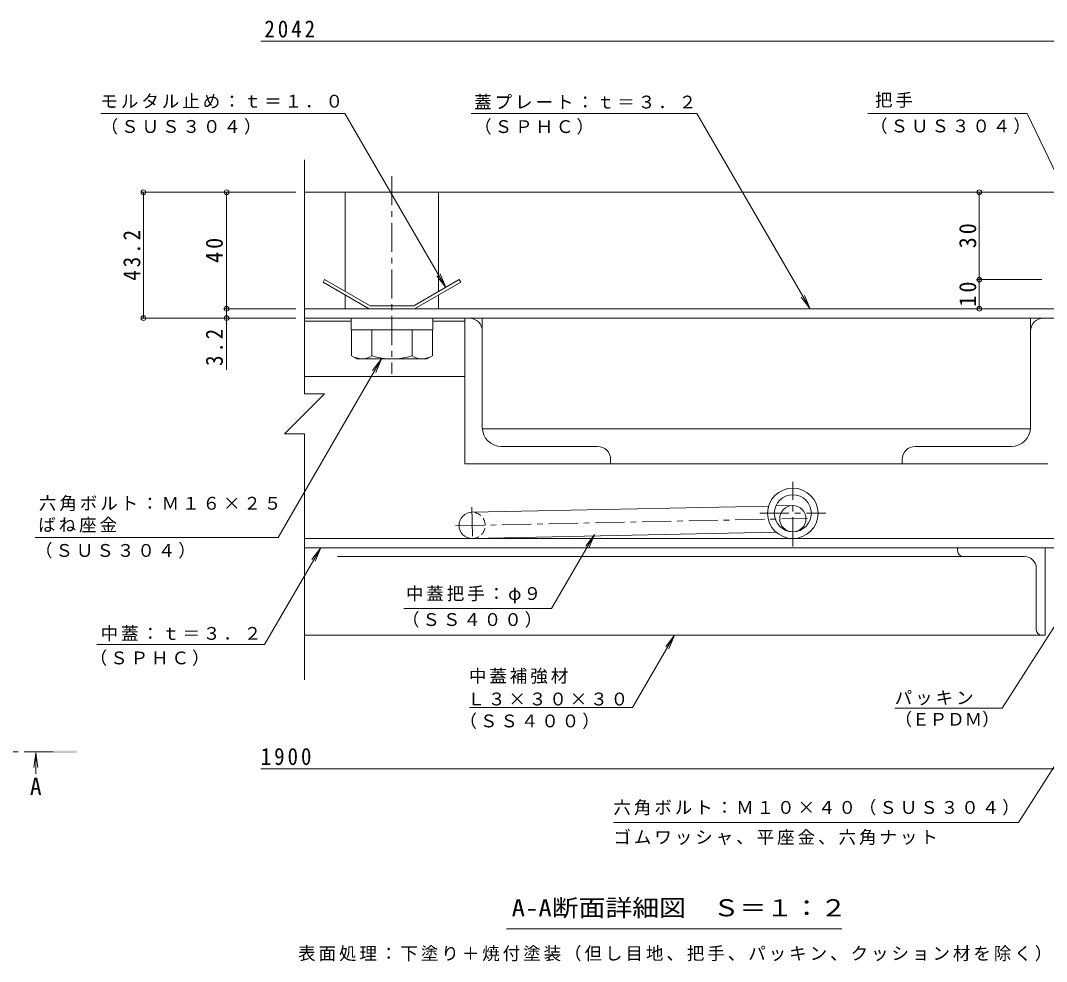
# Model space of a CAD drawing. Units: millimetres on the paper, enlarged 10 times, with parts at other scales. Extents: x -2660 to 2777, y -1962 to 1732.
# Drawn here: x -105 to 1654, y 118 to 1732 of the extents above; entities that cross this region are included whole.
import ezdxf
from ezdxf.enums import TextEntityAlignment as Align

# ---------------------------------------------------------------- set-up
doc = ezdxf.new("R2010")
doc.units = ezdxf.units.MM
doc.header["$LTSCALE"] = 10
doc.header["$PDMODE"] = 32
doc.header["$PDSIZE"] = 8
doc.linetypes.add('CHAIN1', pattern=[8, 5, -1, 1, -1])
doc.linetypes.add('DASHED1', pattern=[1.8, 1.2, -0.6])
for name, color, linetype, lineweight in [('0-2_仕上', 3, 'Continuous', 9), ('0-5_寸法', 7, 'DASHED1', 9), ('D-2', 3, 'Continuous', 9), ('D-3', 4, 'Continuous', 9), ('D-5', 7, 'Continuous', 9), ('D-6', 6, 'Continuous', 9), ('D-8', 5, 'Continuous', 5), ('D-9', 134, 'Continuous', 5), ('D-A', 3, 'Continuous', 9), ('D-B', 6, 'Continuous', 9), ('D-C', 5, 'Continuous', 5), ('D-F', 7, 'Continuous', 9)]:
    doc.layers.add(name, color=color, linetype=linetype, lineweight=lineweight)
doc.styles.add('ＭＳ ゴシック', font='')
doc.styles.get('ＭＳ ゴシック').set_extended_font_data('MS Gothic')

msp = doc.modelspace()

# ---------------------------------------------------------------- linework, layer by layer
at = {"layer": '0-2_仕上', "color": 4, "linetype": 'CHAIN1'}
msp.add_line((-48.95, 477.81), (-563.58, 477.81), dxfattribs=at)
at = {"layer": '0-2_仕上', "color": 4}
for q in [(-82.21, 451.02), (-75.68, 451.02), (-78.95, 440.21)]:
    msp.add_line((-78.95, 475.81), q, dxfattribs=at)
msp.add_solid([(-48.95, 475.81), (-48.95, 479.81), (-8.95, 475.81), (-8.95, 479.81)], dxfattribs=at)
at = {"layer": 'D-2'}
for p, q in [((1944.88, 1237.62), (381.88, 1237.62)), ((381.88, 1221.62), (1944.88, 1221.62))]:
    msp.add_line(p, q, dxfattribs=at)
at = {"layer": 'D-2', "linetype": 'CHAIN1'}
for p, q in [((1219.38, 830.13), (1219.38, 941.11)), ((1162.64, 886.87), (1276.12, 886.87))]:
    msp.add_line(p, q, dxfattribs=at)
at = {"layer": 'D-2'}
for radius in [43.25, 31.75]:
    msp.add_circle((1219.38, 886.87), radius, dxfattribs=at)
at = {"layer": 'D-3'}
for p, q in [((1931.88, 1437.62), (381.88, 1437.62)), ((416.44, 1287.62), (413.94, 1283.29)), ((416.44, 1287.62), (494.38, 1242.62)), ((647.32, 1287.62), (569.38, 1242.62)), ((647.32, 1287.62), (649.82, 1283.29)), ((413.94, 1283.29), (493.04, 1237.62)), ((649.82, 1283.29), (570.72, 1237.62)), ((493.04, 1237.62), (570.72, 1237.62)), ((494.38, 1242.62), (569.38, 1242.62))]:
    msp.add_line(p, q, dxfattribs=at)
at = {"layer": 'D-5'}
for p, q in [((32.35, 1572.37), (451.28, 1572.37)), ((667.54, 1572.37), (1054.72, 1572.37)), ((1249.02, 1237.62), (1054.72, 1572.37)), ((1621.46, 1572.37), (1348.21, 1572.37)), ((624.28, 1274.32), (609.01, 1294.12)), ((1249.02, 1237.62), (1233.75, 1257.42)), ((1249.02, 1237.62), (1239.4, 1260.7)), ((513.69, 1151.62), (498.47, 1131.79)), ((336.75, 845.15), (-80.23, 845.15)), ((805.73, 723.36), (879.39, 850.27)), ((879.39, 850.27), (864.13, 830.47)), ((879.39, 850.27), (869.77, 827.2)), ((409.78, 827.62), (394.52, 807.82)), ((409.78, 827.62), (400.16, 804.55)), ((1578.64, 552.5), (1730.36, 790.6)), ((551.99, 723.36), (805.73, 723.36)), ((1606.42, 356.49), (1824.83, 699.25)), ((944.68, 553.68), (1016.62, 677.62)), ((1016.62, 677.62), (1001.35, 657.82)), ((1016.62, 677.62), (1007, 654.55)), ((665.1, 553.68), (944.68, 553.68)), ((1394.07, 552.5), (1578.64, 552.5)), ((911.69, 356.49), (1606.42, 356.49)), ((1303.39, 174.28), (728.39, 174.28))]:
    msp.add_line(p, q, dxfattribs=at)
for points in [[(451.28, 1572.37), (624.28, 1274.32), (614.66, 1297.39)], [(1621.46, 1572.37), (1701.88, 1405.28), (1692.51, 1433.78)], [(336.75, 845.15), (513.69, 1151.62), (504.13, 1128.53)], [(25.81, 661.8), (313.53, 661.8), (409.78, 827.62)]]:
    msp.add_lwpolyline(points, dxfattribs=at)
at = {"layer": 'D-6'}
for p, q in [((381.88, 1221.62), (2011.88, 1221.62)), ((381.88, 1216.62), (461.88, 1216.62)), ((601.88, 1216.62), (656.88, 1216.62)), ((381.88, 1121.62), (656.88, 1121.62)), ((668.91, 888.62), (1177.94, 899.26)), ((1190.25, 899.52), (1218.91, 900.12)), ((669.85, 843.63), (1190.68, 854.52)), ((1219.38, 855.12), (1219.85, 855.13))]:
    msp.add_line(p, q, dxfattribs=at)
at = {"layer": 'D-6', "linetype": 'CHAIN1'}
for p, q in [((668.72, 897.62), (669.97, 837.75)), ((640.86, 865.53), (1244.66, 878.15))]:
    msp.add_line(p, q, dxfattribs=at)
at = {"layer": 'D-6'}
msp.add_circle((1219.38, 877.62), 22.5, dxfattribs=at)
msp.add_arc((669.38, 866.12), 22.5, 90, 270, dxfattribs=at)
at = {"layer": 'D-6', "linetype": 'DASHED1'}
msp.add_arc((669.38, 866.12), 22.5, 270, 90, dxfattribs=at)
at = {"layer": 'D-8'}
for p, q in [((656.88, 971.62), (656.88, 1221.62)), ((656.88, 1221.62), (1656.88, 1221.62)), ((1656.88, 971.62), (656.88, 971.62))]:
    msp.add_line(p, q, dxfattribs=at)
at = {"layer": 'D-9'}
for p, q in [((656.88, 971.62), (656.88, 1221.62)), ((667.6, 1221.62), (660.05, 1221.62)), ((1649.33, 1221.62), (1656.88, 1221.62)), ((686.88, 1034.09), (686.88, 1199.17)), ((1626.88, 1034.09), (1626.88, 1199.17)), ((719.34, 1001.62), (884.42, 1001.62)), ((1594.41, 1001.62), (1429.33, 1001.62))]:
    msp.add_line(p, q, dxfattribs=at)
for points in [[(906.88, 979.17), (906.88, 971.62), (656.88, 971.62)], [(1406.88, 979.17), (1406.88, 971.62), (1656.88, 971.62)]]:
    msp.add_lwpolyline(points, dxfattribs=at)
for centre, radius, start, end in [((664.38, 1199.12), 22.5, 0.11869, 89.87078), ((1649.38, 1199.12), 22.5, 90.12922, 179.88131), ((719.38, 1034.12), 32.5, 180.05807, 269.94193), ((1594.38, 1034.12), 32.5, 270.05807, 359.94193), ((884.38, 979.12), 22.5, 0.12922, 89.88131), ((1429.38, 979.12), 22.5, 90.11869, 179.87078)]:
    msp.add_arc(centre, radius, start, end, dxfattribs=at)
at = {"layer": 'D-A'}
for p, q in [((1937.38, 843.62), (381.88, 843.62)), ((381.88, 827.62), (1937.38, 827.62))]:
    msp.add_line(p, q, dxfattribs=at)
at = {"layer": 'D-B', "color": 4}
for p, q in [((686.88, 1221.62), (686.88, 1031.62)), ((1626.88, 1221.62), (686.88, 1221.62)), ((1626.88, 1031.62), (1626.88, 1221.62)), ((686.88, 1031.62), (1626.88, 1031.62))]:
    msp.add_line(p, q, dxfattribs=at)
at = {"layer": 'D-B'}
for p, q in [((1501.88, 827.62), (438.4, 827.62)), ((1501.88, 822.62), (1501.88, 827.62)), ((1511.88, 812.62), (438.4, 812.62)), ((1511.88, 812.62), (1616.88, 812.62)), ((1636.88, 687.62), (1636.88, 792.62)), ((1646.88, 677.62), (381.88, 677.62)), ((1646.88, 677.62), (1651.88, 677.62))]:
    msp.add_line(p, q, dxfattribs=at)
msp.add_lwpolyline([(1501.88, 827.62), (1651.88, 827.62), (1651.88, 677.62)], dxfattribs=at)
for centre, radius, start, end in [((1511.88, 822.62), 10, 180, 270), ((1616.88, 792.62), 20, 0, 90), ((1646.88, 687.62), 10, 180, 270)]:
    msp.add_arc(centre, radius, start, end, dxfattribs=at)
at = {"layer": 'D-C', "color": 2, "linetype": 'CHAIN1', "lineweight": 9}
msp.add_line((531.88, 1465.3), (531.88, 1125.99), dxfattribs=at)
at = {"layer": 'D-C', "color": 2, "lineweight": 9}
for p, q in [((451.88, 1437.62), (451.88, 1267.16)), ((451.88, 1437.62), (611.88, 1437.62)), ((611.88, 1437.62), (611.88, 1267.16)), ((451.88, 1261.39), (451.88, 1237.62)), ((611.88, 1261.39), (611.88, 1237.62)), ((451.88, 1237.62), (611.88, 1237.62))]:
    msp.add_line(p, q, dxfattribs=at)
at = {"layer": 'D-C', "color": 134}
for p, q in [((461.88, 1221.62), (461.88, 1201.62)), ((461.88, 1221.62), (601.88, 1221.62)), ((601.88, 1221.62), (601.88, 1201.62)), ((461.88, 1201.62), (601.88, 1201.62))]:
    msp.add_line(p, q, dxfattribs=at)
at = {"layer": 'D-C'}
for p, q in [((462.6, 1201.62), (462.6, 1156.98)), ((601.16, 1201.62), (462.6, 1201.62)), ((497.24, 1156.98), (497.24, 1201.62)), ((566.52, 1156.98), (566.52, 1201.62)), ((601.16, 1156.98), (601.16, 1201.62)), ((471.88, 1151.62), (462.6, 1156.98))]:
    msp.add_line(p, q, dxfattribs=at)
msp.add_lwpolyline([(471.88, 1151.62), (591.88, 1151.62), (601.16, 1156.98)], dxfattribs=at)
for centre, radius, start, end in [((483.04, 1192.4), 40.89, 240, 265.61574), ((478.83, 1185.79), 34.18, 271.81354, 302.57069), ((531.88, 1266.26), 114.64, 252.41203, 287.58795), ((584.92, 1185.79), 34.18, 237.42929, 268.18645), ((580.71, 1192.4), 40.89, 274.38425, 299.99998)]:
    msp.add_arc(centre, radius, start, end, dxfattribs=at)
at = {"layer": 'D-F'}
for p, q in [((2056.88, 1696.61), (306.88, 1696.61)), ((366.88, 1437.62), (102.73, 1437.62)), ((105.73, 1221.62), (105.73, 1437.62)), ((248.23, 1237.62), (248.23, 1437.62)), ((1539.22, 1287.62), (1539.22, 1437.62)), ((1536.22, 1287.62), (1646.44, 1287.62)), ((1539.22, 1237.62), (1539.22, 1287.62)), ((366.88, 1237.62), (243.23, 1237.62)), ((248.23, 1221.62), (248.23, 1237.62)), ((102.73, 1221.62), (366.88, 1221.62)), ((248.23, 1221.62), (248.23, 1133.11)), ((416.29, 1092.03), (347.47, 1023.21)), ((381.88, 1023.21), (347.47, 1023.21)), ((381.88, 1023.21), (381.88, 601.09)), ((1701.87, 448.73), (306.88, 448.73))]:
    msp.add_line(p, q, dxfattribs=at)
msp.add_lwpolyline([(381.88, 1493.38), (381.88, 1092.03), (416.29, 1092.03)], dxfattribs=at)
for p in [(105.73, 1437.62), (248.23, 1437.62), (1539.22, 1437.62), (1539.22, 1287.62), (248.23, 1237.62), (1539.22, 1237.62), (105.73, 1221.62), (248.23, 1221.62)]:
    msp.add_point(p, dxfattribs=at)

# ---------------------------------------------------------------- texts
at = {"layer": '0-5_寸法', "color": 2, "style": 'ＭＳ ゴシック'}
msp.add_text('A', height=29.33, dxfattribs=at).set_placement((-88.95, 395.11), align=Align.BOTTOM_LEFT)
at = {"layer": 'D-5', "style": 'ＭＳ ゴシック'}
msp.add_text('（ＥＰＤＭ）', height=21.99, dxfattribs=at).set_placement((1394.07, 515.94), align=Align.BOTTOM_LEFT)
at = {"layer": 'D-5', "color": 2, "style": 'ＭＳ ゴシック', "width": 1.15}
msp.add_text('A-A断面詳細図\u3000Ｓ＝１：２', height=29.33, dxfattribs=at).set_placement((737.14, 186.78), align=Align.BOTTOM_LEFT)
at = {"layer": 'D-5', "char_height": 21.99, "attachment_point": 7, "style": 'ＭＳ ゴシック'}
for s, insert in [('\\T1.17;モルタル止め：ｔ＝１．０', (31.95, 1581.38)), ('\\T1.17;蓋プレート：ｔ＝３．２', (672.87, 1579.92)), ('\\T1.17;把手', (1360.31, 1582.21)), ('\\T1.17;（ＳＵＳ３０４）', (32.35, 1536.47)), ('\\T1.17;（ＳＰＨＣ）', (672.87, 1536.25)), ('\\T1.17;（ＳＵＳ３０４）', (1351.89, 1537.31)), ('\\T1.17;六角ボルト：Ｍ１６×２５', (-73.7, 890.51)), ('\\T1.17;ばね座金', (-74.75, 853.79)), ('\\T1.17;（ＳＵＳ３０４）', (-80.23, 809.29)), ('\\T1.17;中蓋把手：φ９', (555.71, 732.24)), ('\\T1.17;（ＳＳ４００）', (549.07, 690.7)), ('\\T1.17;中蓋：ｔ＝３．２', (32.25, 667.49)), ('\\T1.17;（ＳＰＨＣ）', (13.57, 624.93)), ('\\T1.17;中蓋補強材', (663.81, 594.17)), ('\\T1.17;パッキン', (1394.07, 557.33)), ('\\T1.17;Ｌ３×３０×３０', (661.47, 556.98)), ('\\T1.17;（ＳＳ４００）', (647.63, 516.85)), ('\\T1.17;六角ボルト：Ｍ１０×４０（ＳＵＳ３０４）', (911.69, 368.51)), ('\\T1.17;ゴムワッシャ、平座金、六角ナット', (911.69, 317.69)), ('\\T1.17;表面処理：下塗り＋焼付塗装（但し目地、把手、パッキン、クッション材を除く）', (370.89, 118.15))]:
    msp.add_mtext(s, dxfattribs=dict(at, insert=insert))
at = {"layer": 'D-F', "color": 2, "char_height": 29.33, "attachment_point": 7, "style": 'ＭＳ ゴシック'}
for s, insert in [('\\T1.28;\\W0.9;2042', (313.05, 1702.61)), ('\\T1.28;\\W0.9;1900', (306.88, 454.73))]:
    msp.add_mtext(s, dxfattribs=dict(at, insert=insert))
at = {"layer": 'D-F', "color": 2, "char_height": 29.33, "attachment_point": 7, "rotation": 90, "style": 'ＭＳ ゴシック'}
for s, insert in [('\\T1.27;\\W0.95;30', (1534.22, 1341.37)), ('\\T1.28;\\W0.9;43.2', (100.73, 1285.87)), ('\\T1.27;\\W0.95;40', (242.23, 1316.37)), ('\\T1.27;\\W0.95;10', (1534.22, 1241.37)), ('\\T1.27;\\W0.9;3.2', (242.23, 1139.66))]:
    msp.add_mtext(s, dxfattribs=dict(at, insert=insert))

doc.saveas('drawing.dxf')
